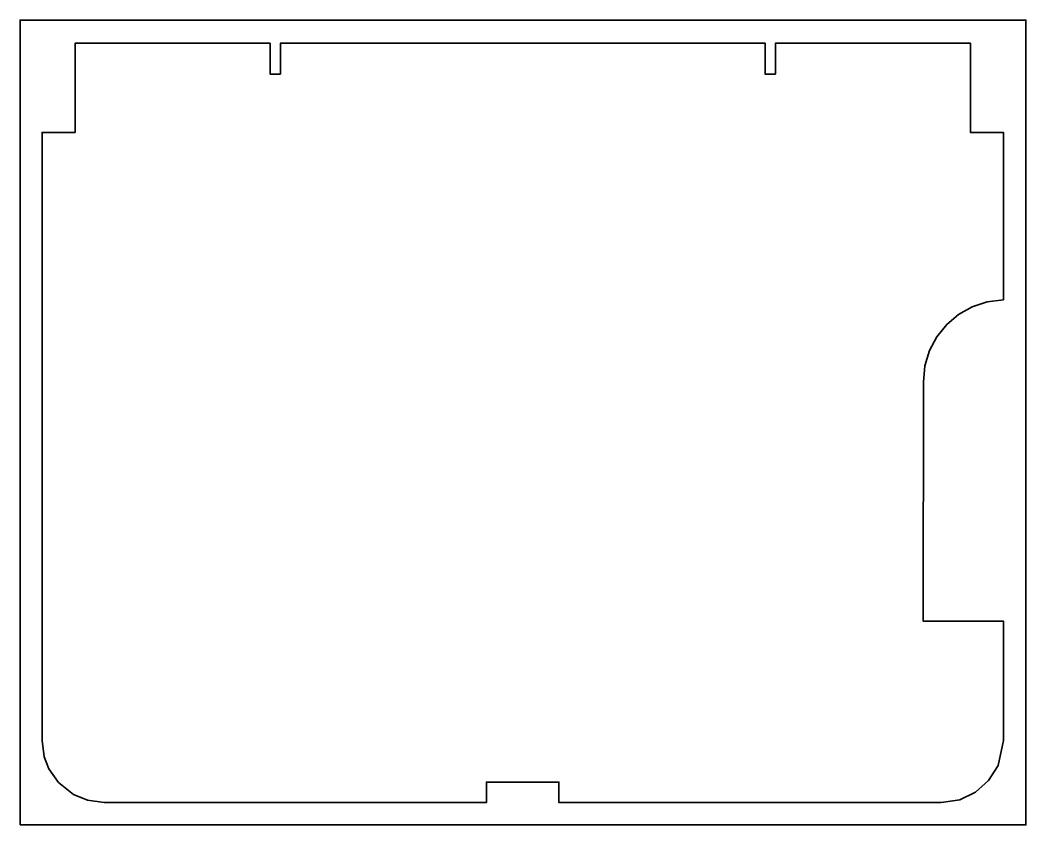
# Model space of a CAD drawing. Header units: millimetres. Extents: x -140 to 350, y -48 to 345.
import ezdxf

# ---------------------------------------------------------------- set-up
doc = ezdxf.new("R2010")
doc.units = ezdxf.units.MM
doc.header["$MEASUREMENT"] = 0
doc.layers.get('0').update_dxf_attribs({"lineweight": 0})
doc.layers.add('Safety', color=7, linetype='Continuous', lineweight=0)

msp = doc.modelspace()

# ---------------------------------------------------------------- linework, layer by layer
at = {"color": 18, "lineweight": 35, "true_color": 0x000000}
msp.add_lwpolyline([(301.14, 176.18), (303.4, 183.59), (306.98, 190.31), (311.73, 196.2), (317.5, 201.09), (324.12, 204.83), (331.45, 207.28), (339.34, 208.27), (339.34, 289.9), (323.26, 289.9), (323.26, 313.32), (323.26, 333.32), (228.26, 333.32), (228.26, 318.32), (223.26, 318.32), (223.26, 333.32), (-12.91, 333.32), (-12.91, 318.32), (-17.91, 318.32), (-17.91, 333.32), (-112.91, 333.32), (-112.91, 313.32), (-112.91, 289.9), (-128.98, 289.9), (-128.98, 191.29), (-129, 22.32), (-129, 3.49), (-129, -6.4), (-127.91, -14.47), (-125.67, -20.22), (-121.04, -26.87), (-113.74, -32.7), (-106.92, -35.56), (-98.72, -36.68), (-30.66, -36.68), (56, -36.68), (87.52, -36.68), (87.52, -26.68), (122.83, -26.68), (122.83, -36.68), (218.98, -36.68), (309.05, -36.68), (318.06, -35.32), (325.81, -31.63), (332.16, -25.98), (336.76, -18.63), (339.34, -6.4), (339.34, 3.49), (339.34, 22.32), (339.34, 51.74), (300.33, 51.74), (300.35, 168.23)], close=True, dxfattribs=at)
at = {"layer": 'Safety', "color": 18, "lineweight": 35, "true_color": 0x000000}
msp.add_lwpolyline([(-139.7, -47.56), (-139.7, 344.6), (350.3, 344.6), (350.3, -47.56)], close=True, dxfattribs=at)

doc.saveas('drawing.dxf')
